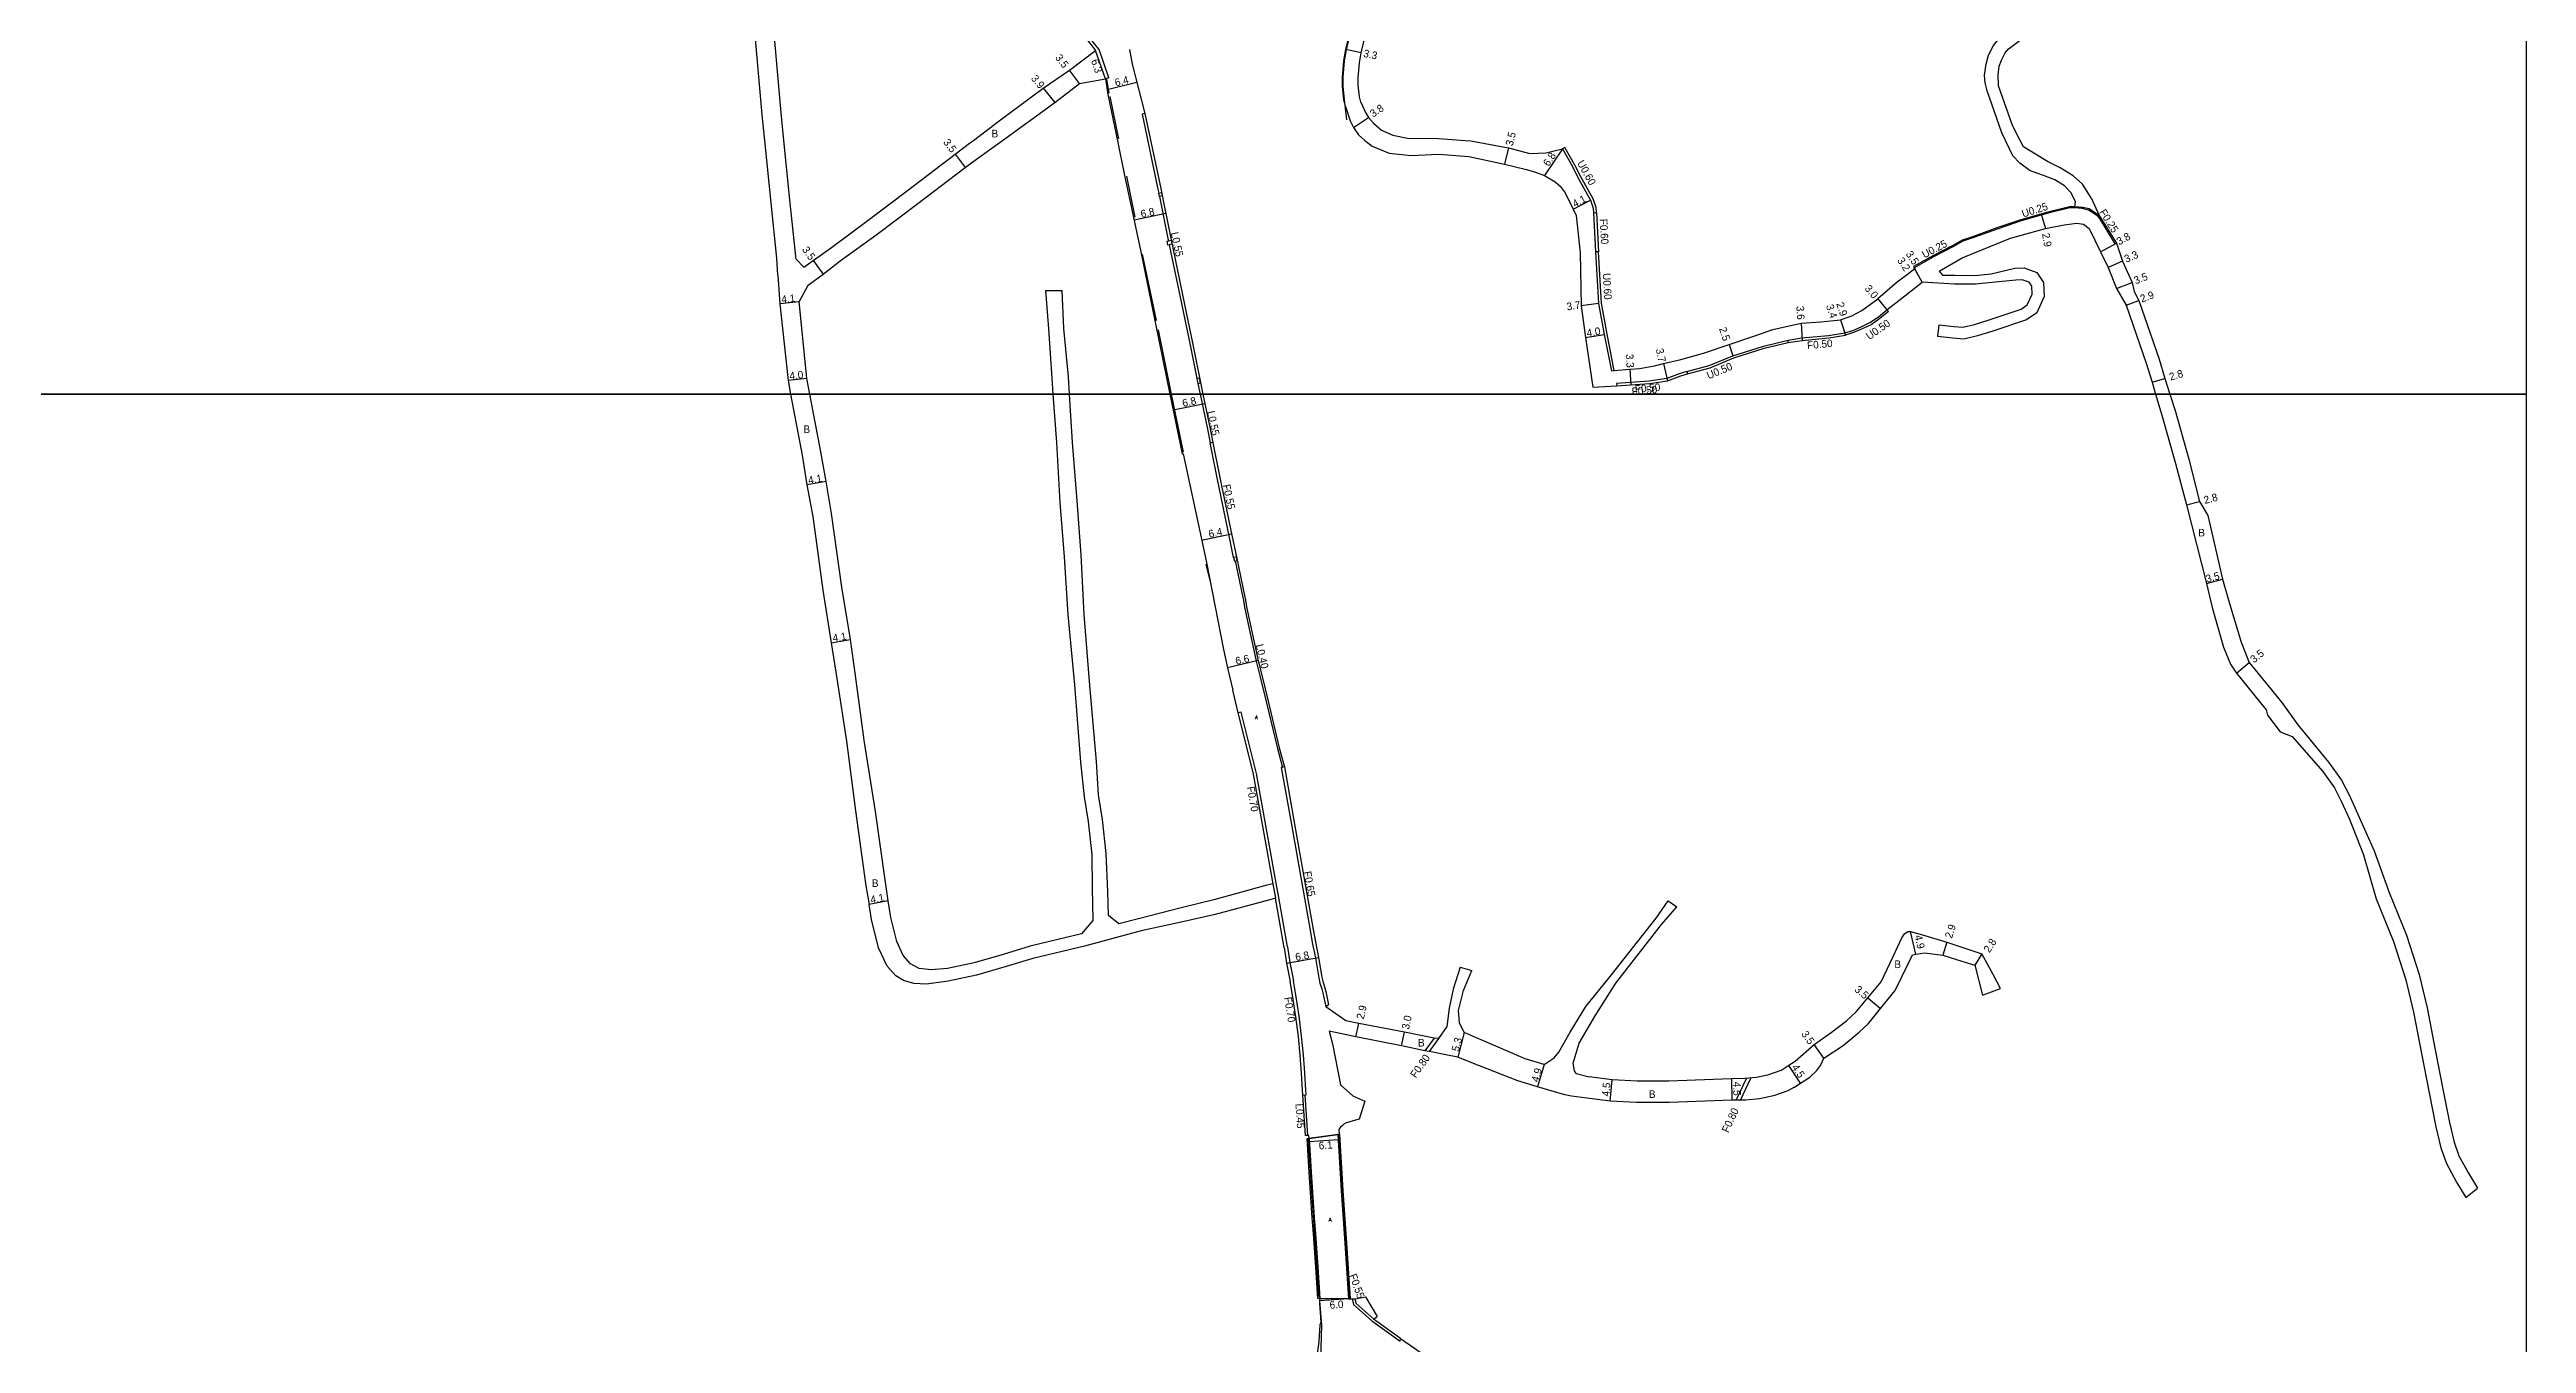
# Model space of a CAD drawing. Header units: metres. Extents: x -16001 to -12000, y -96000 to -93000.
# Drawn here: x -12520 to -12000, y -95000 to -94728 of the extents above; entities that cross this region are included whole.
import ezdxf

# ---------------------------------------------------------------- set-up
doc = ezdxf.new("R2010")
doc.units = ezdxf.units.M
doc.header["$LTSCALE"] = 2.5
for name, color, linetype in [('側溝・桝', 7, 'Continuous'), ('図郭', 7, 'Continuous'), ('幅員', 7, 'Continuous'), ('歩道・分離帯・安全施設', 7, 'Continuous'), ('舗装', 7, 'Continuous'), ('道路', 7, 'Continuous')]:
    doc.layers.add(name, color=color, linetype=linetype)
doc.styles.get("Standard").update_dxf_attribs({"font": ''})
doc.styles.add('YOKO_DECO', font='txt.shx', dxfattribs={"bigfont": 'extfont.shx'})
doc.styles.get('Standard').set_extended_font_data('@MS PGothic')

msp = doc.modelspace()

# ---------------------------------------------------------------- linework, layer by layer
at = {"layer": '側溝・桝'}
for points in [[(-12297.74, -94733.52), (-12299.79, -94727.57), (-12301.59, -94725.33), (-12303.74, -94720.46)], [(-12297.74, -94733.52), (-12298.45, -94733.77), (-12300.5, -94727.81)], [(-12290.2, -94741.05), (-12290.76, -94741.17), (-12287.41, -94756.93), (-12287.24, -94757.77)], [(-12195.34, -94761.85), (-12195.4, -94760.83), (-12196.04, -94759), (-12198.62, -94754.35), (-12199.83, -94751.9), (-12201.93, -94748.16), (-12202.45, -94748.46)], [(-12287.09, -94758.49), (-12285.31, -94767.34), (-12285.21, -94767.81)], [(-12195.94, -94761.89), (-12195.49, -94770.14)], [(-12095.96, -94760.66), (-12100.51, -94761.77), (-12106.18, -94763.38), (-12111.21, -94765.1), (-12116.34, -94766.95), (-12118.48, -94767.67), (-12120.47, -94768.78), (-12124.5, -94770.91), (-12128.73, -94773.23), (-12128.61, -94773.45)], [(-12094.88, -94760.63), (-12094.89, -94760.63), (-12095.45, -94760.61), (-12095.96, -94760.66)], [(-12089.85, -94762.76), (-12090.94, -94761.96), (-12091.95, -94761.33), (-12093.23, -94761.04), (-12094.91, -94760.88)], [(-12089.65, -94762.59), (-12090.8, -94761.75), (-12091.86, -94761.1), (-12093.19, -94760.79), (-12094.88, -94760.63)], [(-12086.13, -94768.32), (-12086.35, -94768.44), (-12089.62, -94763.14), (-12089.85, -94762.76)], [(-12285.04, -94768.62), (-12282.46, -94780.94), (-12280.68, -94789.73), (-12279.24, -94796.74)], [(-12191.57, -94795.06), (-12193.09, -94787.39), (-12194.29, -94780.87), (-12194.89, -94770.1)], [(-12134.32, -94782.27), (-12134.02, -94782.67), (-12135.78, -94784.14), (-12137.63, -94785.43), (-12139.52, -94786.32), (-12141.31, -94787.09), (-12142.99, -94787.6)], [(-12176.17, -94795.74), (-12171.44, -94794.47), (-12166.49, -94792.42), (-12160.1, -94790.39), (-12155.05, -94789.16)], [(-12155.09, -94788.66), (-12152.18, -94788.22), (-12146.62, -94787.7), (-12143.15, -94787.13)], [(-12176.34, -94795.27), (-12177.74, -94795.67), (-12180.54, -94796.74), (-12184.22, -94797.27), (-12188.14, -94797.59), (-12191.09, -94797.77), (-12191.06, -94798.27)], [(-12279.03, -94797.76), (-12278.57, -94800)], [(-12278.57, -94800), (-12277.11, -94807.05), (-12276.47, -94810.22)], [(-12271.52, -94834.32), (-12272.38, -94830.11), (-12274.97, -94817.61), (-12276.47, -94810.22), (-12275.9, -94810.11)], [(-12271.2, -94835.07), (-12269.57, -94842.78), (-12269.54, -94842.92), (-12269.23, -94844.78), (-12268.49, -94848.34), (-12267.71, -94851.95), (-12267.5, -94852.86)], [(-12267.5, -94852.86), (-12266.76, -94856.13), (-12265.94, -94859.47)], [(-12265.94, -94859.47), (-12264.71, -94864.63), (-12262.34, -94874.46), (-12261.29, -94878.44)], [(-12260.22, -94916.15), (-12262.02, -94905.82), (-12262.57, -94902.8), (-12266.73, -94879.74), (-12269.94, -94866.81), (-12270.62, -94866.99)], [(-12260.87, -94878.36), (-12261.54, -94878.48), (-12259.4, -94890.46), (-12257.42, -94901.57), (-12255.46, -94912.64), (-12255, -94915.23)], [(-12263.26, -94902.92), (-12262.71, -94905.95)], [(-12260.22, -94916.15), (-12259.7, -94919.46), (-12258.96, -94923.33)], [(-12255, -94915.23), (-12254.35, -94918.5), (-12253.7, -94922.28)], [(-12256.56, -94942.66), (-12256.84, -94938.83), (-12257.24, -94934.9), (-12257.76, -94930.74), (-12258.46, -94926.22), (-12258.96, -94923.33)], [(-12253.7, -94922.28), (-12253.63, -94922.64), (-12253.39, -94923.81), (-12253.02, -94924.99), (-12252.77, -94925.82), (-12252.17, -94928.73)], [(-12229.42, -94935.33), (-12231.33, -94938.01)], [(-12228.52, -94935.44), (-12230.46, -94938.17)], [(-12256.96, -94947.31), (-12256.26, -94947.27), (-12256.33, -94946.24), (-12256.56, -94942.66)], [(-12255.95, -94955.78), (-12256.5, -94947.28)], [(-12165.95, -94948.37), (-12163.84, -94943.82)], [(-12165.06, -94948.36), (-12162.92, -94943.74)], [(-12246.64, -94990.11), (-12246.38, -94991.3), (-12242.47, -94994.77), (-12236.56, -94999.01)], [(-12246.08, -94990.12), (-12245.89, -94991.01), (-12242.09, -94994.37)], [(-12236.56, -94999.01), (-12236.48, -94998.47)]]:
    msp.add_lwpolyline(points, dxfattribs=at)
for points in [[(-12286.53, -94758.38), (-12287.09, -94758.49), (-12287.24, -94757.77), (-12286.67, -94757.65)], [(-12284.47, -94768.51), (-12285.34, -94768.69), (-12285.51, -94767.87), (-12284.64, -94767.69)], [(-12278.67, -94796.63), (-12279.24, -94796.74), (-12279.03, -94797.76), (-12278.46, -94797.65)], [(-12270.95, -94834.2), (-12271.52, -94834.32), (-12271.35, -94835.11), (-12270.78, -94834.99)]]:
    msp.add_lwpolyline(points, close=True, dxfattribs=at)
at = {"layer": '図郭'}
for points in [[(-12800, -94800), (-12000, -94800), (-12000, -94200), (-12800, -94200)], [(-12800, -95400), (-12000, -95400), (-12000, -94800), (-12800, -94800)]]:
    msp.add_lwpolyline(points, close=True, dxfattribs=at)
at = {"layer": '幅員'}
for points in [[(-12298.45, -94733.77), (-12300.5, -94727.81)], [(-12244.71, -94728.29), (-12247.95, -94727.63)], [(-12303.88, -94734.71), (-12305.98, -94731.91)], [(-12298.09, -94736.01), (-12291.87, -94734.43)], [(-12311.55, -94735.69), (-12309.1, -94738.72)], [(-12246.38, -94743.98), (-12243.22, -94741.87)], [(-12329.99, -94749.59), (-12327.88, -94752.38)], [(-12213.8, -94748.26), (-12214.65, -94751.66)], [(-12202.45, -94748.46), (-12206.25, -94754.09)], [(-12200.22, -94761.16), (-12196.59, -94759.25)], [(-12285.78, -94762.06), (-12292.43, -94763.46)], [(-12101.83, -94762.41), (-12101, -94765.18)], [(-12089.46, -94770.14), (-12086.13, -94768.32)], [(-12359.81, -94771.95), (-12357.76, -94774.79)], [(-12126.93, -94776.52), (-12128.61, -94773.45)], [(-12126.93, -94776.52), (-12128.46, -94773.71)], [(-12084.86, -94772.09), (-12087.88, -94773.42)], [(-12362.78, -94780.63), (-12366.86, -94781.05)], [(-12194.89, -94780.94), (-12198.55, -94781.49)], [(-12136.26, -94779.98), (-12134.32, -94782.27)], [(-12086.08, -94777.79), (-12082.81, -94776.54)], [(-12084.1, -94781.33), (-12081.38, -94780.32)], [(-12152.34, -94785.12), (-12152.13, -94788.72)], [(-12144.08, -94784.38), (-12142.99, -94787.6)], [(-12144.08, -94784.38), (-12143.15, -94787.13)], [(-12197.63, -94788.14), (-12193.68, -94787.5)], [(-12167.45, -94789.58), (-12166.66, -94791.95)], [(-12361.13, -94796.71), (-12365.11, -94797.14)], [(-12188.32, -94794.79), (-12188.11, -94798.09)], [(-12181.21, -94793.61), (-12180.41, -94797.22)], [(-12078.61, -94797.52), (-12075.93, -94796.72)], [(-12284.21, -94803.33), (-12277.57, -94801.97)], [(-12357.13, -94818.39), (-12361.17, -94819.09)], [(-12071.41, -94823.28), (-12068.7, -94822.57)], [(-12278.25, -94830.7), (-12271.94, -94829.4)], [(-12067.22, -94839.79), (-12063.84, -94838.87)], [(-12356.04, -94852.25), (-12351.99, -94851.61)], [(-12272.78, -94857.47), (-12266.36, -94855.95)], [(-12060.92, -94858.62), (-12058.21, -94856.4)], [(-12344.06, -94906.51), (-12348.09, -94907.25)], [(-12128.24, -94917.69), (-12129.34, -94912.92)], [(-12121.72, -94915.18), (-12122.6, -94917.94)], [(-12260.39, -94919.58), (-12253.7, -94918.38)], [(-12114.35, -94917.63), (-12115.87, -94919.98)], [(-12138.3, -94926.85), (-12135.64, -94929.13)], [(-12245.87, -94935.05), (-12245.21, -94932.23)], [(-12236.24, -94936.99), (-12235.61, -94934.06)], [(-12223.07, -94934.19), (-12224.41, -94939.32)], [(-12147.55, -94939.55), (-12149.59, -94936.7)], [(-12206.29, -94940.86), (-12207.68, -94945.56)], [(-12192.45, -94948.61), (-12192.05, -94944.13)], [(-12255.63, -94957.04), (-12249.6, -94956.63)], [(-12247.37, -94990.11), (-12253.4, -94990.56)]]:
    msp.add_lwpolyline(points, dxfattribs=at)
at = {"layer": '幅員', "flags": 128}
for points in [[(-12152.5, -94944.83), (-12154.95, -94941.06)], [(-12166.82, -94948.38), (-12166.88, -94943.89)]]:
    msp.add_lwpolyline(points, dxfattribs=at)
at = {"layer": '歩道・分離帯・安全施設'}
for points in [[(-12247.75, -94742.38), (-12248.24, -94738.14), (-12248.49, -94735.27), (-12248.53, -94733.44), (-12248.4, -94731.72), (-12248.23, -94729.99), (-12247.8, -94727.66), (-12247.35, -94725.58), (-12246.76, -94722.98), (-12246.04, -94720.75), (-12244.97, -94717.82), (-12243.44, -94713.99)], [(-12298.22, -94733.86), (-12297.74, -94736.76)], [(-12297.53, -94737.51), (-12295.7, -94746.38)], [(-12294.03, -94754.21), (-12292.25, -94762.82)], [(-12290.71, -94770.63), (-12287.8, -94784.56)], [(-12287.4, -94786.54), (-12284.62, -94800)], [(-12284.62, -94800), (-12282.1, -94812.2)], [(-12277.36, -94835.73), (-12276.55, -94839.18)], [(-12255.86, -94956.64), (-12255.14, -94967.62), (-12254.41, -94978.53), (-12254, -94984.45), (-12253.67, -94989.6)], [(-12247.04, -94990.09), (-12247.6, -94982.08), (-12248.36, -94970.94), (-12248.99, -94961.58), (-12249.36, -94955.68)], [(-12253.49, -94991.06), (-12253.2, -94995.02), (-12253.43, -94995.57), (-12253.65, -94999.07), (-12254.21, -95003.27), (-12254.37, -95012.58), (-12253.77, -95026.98)]]:
    msp.add_lwpolyline(points, dxfattribs=at)
at = {"layer": '舗装'}
for points in [[(-12089.65, -94762.59), (-12090.8, -94761.75), (-12091.86, -94761.1), (-12093.19, -94760.79), (-12094.88, -94760.63)], [(-12060.92, -94858.62), (-12058.21, -94856.4)], [(-12249.67, -94955.57), (-12255.67, -94956.43)], [(-12247.37, -94990.11), (-12253.43, -94990.05)]]:
    msp.add_lwpolyline(points, dxfattribs=at)
at = {"layer": '道路'}
for points in [[(-12369.99, -94746.7), (-12370.54, -94741.3), (-12372.14, -94722.97), (-12373.78, -94703.91), (-12376.01, -94680.82), (-12377.66, -94662.98), (-12379.19, -94648.06), (-12380.86, -94633.33), (-12382.87, -94620.56), (-12384.89, -94608.4), (-12379.74, -94605.84)], [(-12365.97, -94746.7), (-12366.55, -94740.93), (-12368.15, -94722.62), (-12369.8, -94703.56), (-12372.03, -94680.45), (-12373.68, -94662.6), (-12375.21, -94647.61), (-12376.55, -94632.58), (-12378.16, -94619.77), (-12378.87, -94612.16), (-12376.68, -94611.55)], [(-12109.41, -94746.7), (-12110.18, -94745.1), (-12113.26, -94736.29), (-12113.68, -94734.61), (-12113.8, -94733), (-12113.49, -94730.66), (-12113.01, -94728.82), (-12111.92, -94726.74), (-12110.76, -94725.26), (-12107.91, -94723.18), (-12103.03, -94720.11), (-12099.78, -94718.51), (-12096.12, -94717.04), (-12090.91, -94715.32), (-12085.97, -94714), (-12082.79, -94713.41), (-12079.41, -94712.96), (-12075.7, -94712.78), (-12072, -94712.8), (-12071.37, -94712.06), (-12071.48, -94708.49)], [(-12248, -94739.56), (-12248.39, -94738.15), (-12248.64, -94735.28), (-12248.68, -94733.43), (-12248.55, -94731.71), (-12248.38, -94729.97), (-12247.95, -94727.63), (-12247.49, -94725.55), (-12246.9, -94722.94), (-12246.19, -94720.7), (-12245.11, -94717.77), (-12243.58, -94713.94)], [(-12244.82, -94738.7), (-12245.12, -94737.57), (-12245.34, -94735.1), (-12245.38, -94733.52), (-12245.26, -94731.99), (-12245.11, -94730.43), (-12244.71, -94728.29), (-12244.27, -94726.26), (-12243.71, -94723.81), (-12243.06, -94721.77), (-12242.03, -94718.95), (-12240.51, -94715.16)], [(-12106.34, -94746.7), (-12107.93, -94743.6), (-12110.86, -94735.22), (-12110.97, -94732.91), (-12110.74, -94731.07), (-12110.27, -94729.82), (-12109.46, -94728.28), (-12108.87, -94727.53), (-12106.58, -94725.86), (-12101.26, -94723.48), (-12098.15, -94722.16), (-12094.75, -94720.8), (-12089.77, -94719.15), (-12085.09, -94717.9), (-12082.17, -94717.36), (-12079.05, -94716.95), (-12075.61, -94716.78), (-12067.03, -94716.83), (-12057.56, -94717.02), (-12044.06, -94717.44), (-12033.02, -94718.43), (-12027.64, -94719.24), (-12019.8, -94721.11), (-12012.99, -94723.03)], [(-12303.87, -94721.97), (-12302.28, -94725.6), (-12300.5, -94727.81)], [(-12311.55, -94735.69), (-12305.98, -94731.91), (-12300.5, -94727.81)], [(-12293.36, -94727.58), (-12292.83, -94730.68), (-12290.2, -94741.05), (-12286.84, -94756.81), (-12286.06, -94760.71), (-12284.74, -94767.22), (-12281.89, -94780.83), (-12280.12, -94789.61), (-12277.98, -94800)], [(-12320.07, -94746.7), (-12309.1, -94738.72), (-12303.88, -94734.71), (-12298.45, -94733.77)], [(-12298.45, -94733.77), (-12297.92, -94737.07), (-12295.84, -94747.13), (-12294.49, -94753.7), (-12291.04, -94770.09), (-12284.89, -94800)], [(-12326.18, -94746.7), (-12320.75, -94742.62), (-12311.55, -94735.69)], [(-12248, -94739.56), (-12247.05, -94742.59), (-12246.38, -94743.98), (-12245.33, -94745.54), (-12243.94, -94746.7)], [(-12244.82, -94738.7), (-12243.82, -94740.84), (-12243.22, -94741.87), (-12242.15, -94743.05), (-12240.47, -94744.53), (-12238.06, -94745.61), (-12234.98, -94746.22), (-12228.41, -94746.31), (-12222.9, -94746.7)], [(-12367.22, -94775.01), (-12367.46, -94771.42), (-12368.66, -94759.79), (-12369.99, -94746.7)], [(-12361.82, -94773.37), (-12363.43, -94771.66), (-12363.47, -94771.07), (-12364.7, -94759.22), (-12365.97, -94746.7)], [(-12360.51, -94800), (-12361.13, -94796.71), (-12361.96, -94788.93), (-12362.78, -94780.63), (-12360.86, -94777.13), (-12357.76, -94774.79), (-12354.16, -94772.04), (-12346.42, -94766.43), (-12338.15, -94760.17), (-12327.88, -94752.38), (-12325.51, -94750.65), (-12320.07, -94746.7)], [(-12361.82, -94773.37), (-12359.81, -94771.95), (-12355.95, -94769.23), (-12348.31, -94763.46), (-12340.03, -94757.2), (-12329.99, -94749.59), (-12326.99, -94747.31), (-12326.18, -94746.7)], [(-12243.94, -94746.7), (-12242.46, -94747.94), (-12238.84, -94749.38), (-12234.26, -94749.9), (-12228.44, -94749.62), (-12222.13, -94750.07), (-12214.65, -94751.66), (-12210.04, -94752.82), (-12208.15, -94753.37), (-12206.25, -94754.09), (-12203.97, -94755.43), (-12202.93, -94756.31), (-12201.91, -94757.74), (-12200.22, -94761.16), (-12199.61, -94762.51), (-12198.75, -94770.3), (-12198.55, -94781.49), (-12197.63, -94788.14), (-12196.08, -94798.58), (-12191.06, -94798.27), (-12188.11, -94798.09), (-12184.16, -94797.76), (-12180.41, -94797.22), (-12177.57, -94796.14), (-12176.17, -94795.74)], [(-12222.9, -94746.7), (-12221.71, -94746.79), (-12213.8, -94748.26), (-12209.31, -94749.47), (-12205.92, -94749.28), (-12202.45, -94748.46), (-12200.36, -94752.18), (-12199.15, -94754.63), (-12196.59, -94759.25), (-12196, -94760.95), (-12195.94, -94761.89), (-12195.34, -94761.85), (-12194.89, -94770.1), (-12195.49, -94770.14), (-12194.89, -94780.94), (-12193.68, -94787.5), (-12192.17, -94795.11), (-12191.57, -94795.06), (-12188.32, -94794.79), (-12186.3, -94794.63), (-12183.14, -94794.08), (-12181.21, -94793.61), (-12177.61, -94792.77), (-12172.87, -94791.39), (-12167.45, -94789.58), (-12162.08, -94787.79), (-12158.27, -94786.47), (-12152.34, -94785.12), (-12148.19, -94784.85), (-12144.08, -94784.38), (-12141.69, -94783.57), (-12139.57, -94782.45), (-12136.26, -94779.98)], [(-12094.91, -94760.88), (-12094.88, -94760.63), (-12094.72, -94759.61), (-12095.64, -94757.7), (-12097.02, -94756.27), (-12099.04, -94755), (-12101.44, -94754.08), (-12104.24, -94753.11), (-12106.37, -94751.49), (-12107.88, -94749.91), (-12109.41, -94746.7)], [(-12091.39, -94758.76), (-12093.21, -94755.87), (-12095.17, -94754.18), (-12097.92, -94752.45), (-12100.62, -94751.15), (-12105.63, -94748.08), (-12106.34, -94746.7)], [(-12091.39, -94758.76), (-12089.73, -94762.46), (-12089.65, -94762.59)], [(-12095.92, -94760.9), (-12100.44, -94762.01), (-12106.11, -94763.62), (-12111.13, -94765.33), (-12116.25, -94767.18), (-12118.37, -94767.9), (-12120.35, -94769), (-12124.38, -94771.13), (-12128.61, -94773.45)], [(-12123.37, -94774.19), (-12118.52, -94771.35), (-12108.33, -94767.25), (-12101, -94765.18), (-12097.12, -94764.44), (-12094.43, -94764.12), (-12093.03, -94764.31), (-12091.84, -94765.22), (-12089.46, -94770.14), (-12087.88, -94773.42), (-12086.08, -94777.79), (-12084.1, -94781.33), (-12079.87, -94793.51), (-12078.61, -94797.52), (-12077.89, -94800)], [(-12094.91, -94760.88), (-12095.44, -94760.86), (-12095.92, -94760.9)], [(-12089.65, -94762.59), (-12089.4, -94763.02), (-12086.13, -94768.32), (-12084.86, -94772.09), (-12082.81, -94776.54), (-12082.42, -94778.46), (-12081.38, -94780.32), (-12077.17, -94792.69), (-12075.93, -94796.72), (-12074.89, -94800)], [(-12367.22, -94775.01), (-12366.86, -94781.05), (-12365.92, -94789.45), (-12365.11, -94797.14), (-12364.57, -94800)], [(-12128.61, -94773.45), (-12128.46, -94773.71), (-12129.7, -94774.67), (-12132.18, -94776.51), (-12136.26, -94779.98)], [(-12123.39, -94785.45), (-12120.24, -94785.79), (-12118.34, -94785.92), (-12115.94, -94785.37), (-12112.83, -94784.41), (-12106.11, -94782.14), (-12104.83, -94781.24), (-12103.81, -94778.98), (-12103.87, -94777.35), (-12104.42, -94776.52), (-12105.88, -94775.98), (-12107.25, -94776.04), (-12112.21, -94776.54), (-12115.73, -94776.94), (-12120.11, -94776.9), (-12126.93, -94776.52)], [(-12123.37, -94774.19), (-12122.66, -94775.01), (-12120.08, -94775.05), (-12115.83, -94775.09), (-12112.45, -94774.71), (-12107.42, -94773.54), (-12105.48, -94773.47), (-12102.8, -94774.45), (-12101.4, -94776.55), (-12101.29, -94779.48), (-12102.84, -94782.9), (-12104.97, -94784.39), (-12112.06, -94786.79), (-12115.28, -94787.79), (-12118.14, -94788.44), (-12120.45, -94788.29), (-12123.66, -94787.94)], [(-12311.03, -94778.21), (-12307.54, -94778.23)], [(-12311.03, -94778.21), (-12310.41, -94786.29), (-12309.7, -94796.65), (-12309.46, -94800)], [(-12305.99, -94800), (-12306.21, -94796.36), (-12307.19, -94786.21), (-12307.54, -94778.23)], [(-12155.05, -94789.16), (-12152.13, -94788.72), (-12146.55, -94788.2), (-12142.99, -94787.6), (-12143.15, -94787.13), (-12141.48, -94786.62), (-12139.73, -94785.87), (-12137.88, -94784.99), (-12136.08, -94783.74), (-12134.32, -94782.27), (-12130.58, -94779.38), (-12126.93, -94776.52)], [(-12123.39, -94785.45), (-12123.66, -94787.94)], [(-12176.34, -94795.27), (-12171.62, -94794), (-12166.66, -94791.95), (-12160.24, -94789.91), (-12155.09, -94788.66)], [(-12155.05, -94789.16), (-12155.09, -94788.66)], [(-12176.34, -94795.27), (-12176.17, -94795.74)], [(-12364.57, -94800), (-12362.15, -94812.83), (-12361.17, -94819.09), (-12359.92, -94825.73), (-12357.78, -94841.18), (-12356.04, -94852.25), (-12354.86, -94859.74), (-12352.82, -94872.91), (-12350.92, -94887.61), (-12348.77, -94903.35), (-12348.09, -94907.25)], [(-12344.06, -94906.51), (-12344.73, -94902.07), (-12346.71, -94887.7), (-12349.09, -94872.76), (-12350.91, -94859.17), (-12351.99, -94851.61), (-12353.82, -94840.58), (-12355.97, -94825.11), (-12357.13, -94818.39), (-12358.22, -94812.12), (-12360.51, -94800)], [(-12309.46, -94800), (-12308.73, -94810.21), (-12308, -94822.8), (-12307.12, -94834.2), (-12306.34, -94846.4), (-12304.95, -94861.11), (-12303.69, -94877.34), (-12302.9, -94884.63), (-12302.05, -94889.83), (-12301.27, -94896.73), (-12301.2, -94903.85), (-12301.08, -94910.64), (-12303.47, -94913.45), (-12314.24, -94916.05), (-12319.94, -94917.76), (-12326.02, -94919.49), (-12331.61, -94920.68), (-12335.06, -94921), (-12337.56, -94920.7), (-12339.36, -94919.72), (-12340.93, -94918.01), (-12342.29, -94915.06), (-12343.52, -94910), (-12344.06, -94906.51)], [(-12264.56, -94903.22), (-12275.67, -94906.26), (-12282.53, -94907.99), (-12291.49, -94910.24), (-12295.63, -94911.35), (-12297.79, -94909.56), (-12297.93, -94904.52), (-12298.27, -94896.55), (-12299.08, -94889.42), (-12299.92, -94884.23), (-12300.35, -94877.21), (-12301.69, -94861.23), (-12302.9, -94846.31), (-12303.51, -94833.8), (-12304.35, -94822.43), (-12305.37, -94810.17), (-12305.99, -94800)], [(-12284.89, -94800), (-12282.31, -94812.59), (-12282.1, -94812.55), (-12278.15, -94831.13), (-12277.25, -94835.41), (-12273.63, -94853.65)], [(-12277.98, -94800), (-12276.55, -94806.93), (-12275.88, -94810.22), (-12274.4, -94817.5), (-12271.81, -94829.99), (-12270.95, -94834.21), (-12269.15, -94842.7), (-12269.12, -94842.85), (-12268.81, -94844.7), (-12268.07, -94848.25), (-12267.3, -94851.85), (-12267.08, -94852.77)], [(-12077.89, -94800), (-12076.58, -94804.44), (-12073.72, -94814.59), (-12071.41, -94823.28), (-12067.22, -94839.79), (-12065.99, -94844.83), (-12063.65, -94853.18), (-12062.17, -94856.77), (-12060.92, -94858.62)], [(-12074.89, -94800), (-12073.78, -94803.49), (-12070.9, -94813.7), (-12068.7, -94822.57), (-12066.91, -94825.55), (-12063.84, -94838.87), (-12062.38, -94843.99), (-12059.93, -94852.17), (-12058.21, -94856.4)], [(-12273.63, -94853.65), (-12272.78, -94857.5), (-12271.72, -94862.22)], [(-12267.08, -94852.77), (-12266.34, -94856.03), (-12265.52, -94859.37)], [(-12265.52, -94859.37), (-12264.3, -94864.53), (-12261.93, -94874.36), (-12260.87, -94878.36), (-12258.75, -94890.35), (-12256.77, -94901.45), (-12254.81, -94912.53), (-12254.35, -94915.12)], [(-12060.92, -94858.62), (-12054.65, -94866.37), (-12054.41, -94867.48), (-12051.73, -94870.97), (-12049.21, -94871.99), (-12042.78, -94879.33), (-12040.3, -94882.77), (-12038.89, -94885.53), (-12037.18, -94889.32), (-12034.22, -94896.79), (-12031.58, -94906.04), (-12027.91, -94915.06), (-12025.32, -94923.07), (-12023.72, -94929.87), (-12022.06, -94938.59), (-12020.46, -94946.85), (-12019.03, -94953.96), (-12017.99, -94958.36), (-12016.81, -94961.65), (-12014.67, -94965.59), (-12012.75, -94968.84)], [(-12058.21, -94856.4), (-12051.4, -94864.82), (-12048.05, -94869.5), (-12041.58, -94877.35), (-12038.84, -94881.13), (-12037.27, -94884.21), (-12035.49, -94888.15), (-12031.99, -94895.97), (-12028.83, -94904.74), (-12025.19, -94913.69), (-12022.51, -94921.96), (-12020.87, -94928.98), (-12019.19, -94937.79), (-12017.59, -94946.03), (-12016.18, -94953.05), (-12015.2, -94957.2), (-12014.17, -94960.04), (-12012.2, -94963.69), (-12010.3, -94966.9)], [(-12271.73, -94862.2), (-12270.78, -94866.36), (-12267.41, -94879.88), (-12263.26, -94902.92), (-12264.56, -94903.22)], [(-12260.91, -94916.27), (-12262.71, -94905.95), (-12263.91, -94906.26)], [(-12263.91, -94906.26), (-12275.38, -94909.34), (-12282.53, -94910.94), (-12290.95, -94912.82), (-12302.83, -94916.01), (-12313.66, -94918.62), (-12319.27, -94920.3), (-12325.53, -94922.08), (-12331.47, -94923.34), (-12336.01, -94924.01), (-12338.69, -94923.88), (-12340.89, -94923.21), (-12342.49, -94922.24), (-12344.31, -94920.25), (-12346.08, -94916.38), (-12347.57, -94910.41), (-12348.09, -94907.25)], [(-12206.29, -94940.86), (-12204.23, -94939.51), (-12203.23, -94938.3), (-12200.83, -94934.09), (-12197.56, -94928.68), (-12192.43, -94922.41), (-12182.81, -94910.1), (-12180.26, -94906.47)], [(-12199.6, -94942.79), (-12199.92, -94942.18), (-12200.21, -94940.6), (-12198.92, -94936.4), (-12195.57, -94930.66), (-12191.25, -94923.77), (-12181.63, -94911.46), (-12178.45, -94907.73)], [(-12180.26, -94906.47), (-12178.45, -94907.73)], [(-12260.91, -94916.27), (-12260.39, -94919.58), (-12259.65, -94923.45)], [(-12254.35, -94915.12), (-12253.7, -94918.38), (-12253.06, -94922.14)], [(-12156.63, -94942.15), (-12155.12, -94941.17), (-12153.56, -94940.18), (-12149.59, -94936.7), (-12146.05, -94934.17), (-12142.78, -94931.71), (-12140.75, -94929.81), (-12138.3, -94926.85), (-12135.56, -94923.48), (-12133, -94918.22), (-12131.19, -94914.29), (-12130.6, -94913.43), (-12129.93, -94912.96), (-12129.34, -94912.92), (-12126.83, -94913.61), (-12121.72, -94915.18), (-12114.35, -94917.63)], [(-12223.91, -94920.44), (-12225.44, -94925.07), (-12226.27, -94929.02), (-12226.72, -94932.9), (-12228.52, -94935.44)], [(-12223.07, -94934.19), (-12224.05, -94932.13), (-12224.29, -94929.54), (-12223.27, -94925.32), (-12221.46, -94921.13)], [(-12223.91, -94920.44), (-12221.46, -94921.13)], [(-12153.84, -94945.68), (-12150.49, -94943.57), (-12149.09, -94942.23), (-12148.28, -94941.07), (-12147.55, -94939.55), (-12143.54, -94936.88), (-12140.13, -94934.09), (-12138.22, -94932.23), (-12135.64, -94929.13), (-12132.57, -94925.33), (-12129.84, -94919.71), (-12128.96, -94917.81), (-12128.24, -94917.69), (-12126.43, -94917.39), (-12122.6, -94917.94), (-12118.34, -94919.23), (-12115.87, -94919.98)], [(-12115.87, -94919.98), (-12114.22, -94926.33)], [(-12110.48, -94924.89), (-12111.99, -94922), (-12114.35, -94917.63)], [(-12257.25, -94942.73), (-12257.53, -94938.89), (-12257.93, -94934.98), (-12258.46, -94930.84), (-12259.15, -94926.33), (-12259.65, -94923.45)], [(-12253.06, -94922.14), (-12252.98, -94922.5), (-12252.75, -94923.64), (-12252.4, -94924.77), (-12252.16, -94925.56), (-12251.6, -94928.37), (-12252.17, -94928.73)], [(-12114.22, -94926.33), (-12110.48, -94924.89)], [(-12228.52, -94935.44), (-12229.42, -94935.33), (-12232.23, -94934.76), (-12235.61, -94934.06), (-12245.21, -94932.23), (-12247.93, -94931.69), (-12252.17, -94928.73)], [(-12200.57, -94947.54), (-12201.94, -94947.25), (-12207.68, -94945.56), (-12211.85, -94944.33), (-12221.51, -94940.51), (-12224.41, -94939.32), (-12226.98, -94938.82), (-12229.67, -94938.32), (-12230.46, -94938.17), (-12231.36, -94938.01), (-12233.3, -94937.6), (-12236.24, -94936.99), (-12245.87, -94935.05), (-12251.44, -94933.9)], [(-12251.44, -94933.9), (-12250.79, -94936.53), (-12249.11, -94945.18), (-12246.46, -94947.49), (-12243.95, -94948.56)], [(-12206.29, -94940.86), (-12210.3, -94939.68), (-12223.07, -94934.19)], [(-12156.63, -94942.15), (-12159.39, -94943.15), (-12161.7, -94943.63), (-12164.18, -94943.85), (-12166.93, -94943.89), (-12170.74, -94944.02), (-12180.09, -94944.4), (-12186.78, -94944.37), (-12192.05, -94944.13), (-12196.84, -94943.49)], [(-12253.41, -94990.47), (-12253.43, -94990.05), (-12253.86, -94983.44), (-12254.34, -94976.41), (-12254.59, -94973.05), (-12255.21, -94963.52), (-12255.67, -94956.43), (-12255.72, -94955.77), (-12256.41, -94955.81), (-12257.03, -94946.29), (-12257.25, -94942.73)], [(-12153.84, -94945.68), (-12155.1, -94946.39), (-12158.16, -94947.49), (-12161.05, -94948.09), (-12163.95, -94948.35), (-12166.82, -94948.38), (-12170.57, -94948.51), (-12180.01, -94948.9), (-12186.89, -94948.87), (-12192.45, -94948.61), (-12200.57, -94947.54)], [(-12199.6, -94942.79), (-12196.84, -94943.49)], [(-12245.18, -94952.4), (-12247.92, -94953.16), (-12248.37, -94953.43), (-12248.75, -94953.76), (-12249.12, -94954.13), (-12249.46, -94954.55), (-12249.39, -94955.55), (-12249.67, -94955.57)], [(-12243.95, -94948.56), (-12245.18, -94952.4)], [(-12249.67, -94955.57), (-12248.91, -94967.36), (-12248.14, -94978.44), (-12247.37, -94990.11)], [(-12012.75, -94968.84), (-12010.3, -94966.9)], [(-12252.49, -95026.6), (-12253, -95017.54), (-12253.18, -95009.81), (-12253.15, -95000.46), (-12253.03, -94995.56), (-12253.4, -94990.56), (-12253.41, -94990.47)], [(-12247.37, -94990.11), (-12246.01, -94990.12), (-12243.8, -94989.68)], [(-12243.8, -94989.68), (-12241.38, -94993.8)], [(-12236.48, -94998.47), (-12242.14, -94994.41), (-12241.38, -94993.8)], [(-12236.48, -94998.47), (-12233.56, -95000.51), (-12227.51, -95004.78), (-12223.16, -95007.84), (-12219.79, -95009.32), (-12216.38, -95010.72), (-12203.04, -95014.48), (-12191.56, -95016.69), (-12179.59, -95019.46), (-12170.42, -95021.69), (-12164.59, -95023.63), (-12153.83, -95028.47), (-12147.87, -95032.74), (-12143.06, -95037.75), (-12139.06, -95042.54), (-12136.52, -95046.7)]]:
    msp.add_lwpolyline(points, dxfattribs=at)
for points in [[(-12253.85, -94990.08), (-12254.28, -94983.46), (-12254.76, -94976.44), (-12255.01, -94973.08), (-12255.63, -94963.55), (-12256.09, -94956.46), (-12255.67, -94956.43), (-12255.21, -94963.52), (-12254.59, -94973.05), (-12254.34, -94976.41), (-12253.86, -94983.44), (-12253.43, -94990.05)], [(-12246.96, -94990.08), (-12247.73, -94978.42), (-12248.5, -94967.34), (-12249.25, -94955.54), (-12249.67, -94955.57), (-12248.91, -94967.36), (-12248.14, -94978.44), (-12247.37, -94990.11)]]:
    msp.add_lwpolyline(points, close=True, dxfattribs=at)
at = {"layer": '道路', "flags": 128}
msp.add_lwpolyline([(-12253.41, -94990.47), (-12253.43, -94990.05), (-12253.86, -94983.44), (-12254.34, -94976.41), (-12254.59, -94973.05), (-12255.21, -94963.52), (-12255.67, -94956.43), (-12249.67, -94955.57), (-12248.91, -94967.36), (-12248.14, -94978.44), (-12247.37, -94990.11)], close=True, dxfattribs=at)

# ---------------------------------------------------------------- texts
at = {"layer": '側溝・桝'}
for s, rotation, p in [('U0.60', 299.0251, (-12199.44, -94751.43)), ('U0.25', 17.6149, (-12105.7, -94762.92)), ('F0.60', 273.1608, (-12194.65, -94763.22)), ('F0.25', 302.4452, (-12089.79, -94761.79)), ('L0.55', 282, (-12284.72, -94766.14)), ('U0.25', 27.9594, (-12126.43, -94771.53)), ('U0.60', 272.9913, (-12193.98, -94774.62)), ('U0.50', 34.8204, (-12138.03, -94788.69)), ('F0.50', 5.2861, (-12151.01, -94790.58)), ('U0.50', 22.4524, (-12171.77, -94796.92)), ('F0.50', 4.7006, (-12187.85, -94800.25)), ('F0.50', 4.7006, (-12187.18, -94799.76)), ('L0.55', 282, (-12277.1, -94803.71)), ('F0.55', 282, (-12273.83, -94819.14)), ('L0.40', 283, (-12266.88, -94852.74)), ('F0.70', 280, (-12268.74, -94882.6)), ('F0.65', 280, (-12256.83, -94900.41)), ('F0.70', 279, (-12260.92, -94926.82)), ('F0.80', 54.6833, (-12233.26, -94943.84)), ('L0.45', 274, (-12258.55, -94949.14)), ('F0.80', 65.1223, (-12167.63, -94955.34)), ('F0.55', 290, (-12247.28, -94985.2))]:
    msp.add_text(s, height=1.6, rotation=rotation, dxfattribs=at).set_placement(p)
at = {"layer": '幅員'}
for s, rotation, p in [('3.5', 306.8554, (-12309.08, -94729.34)), ('3.3', 348.5941, (-12244.37, -94729.14)), ('3.9', 308.9225, (-12314.18, -94733.73)), ('6.3', 289.039, (-12301.5, -94729.95)), ('6.4', 14, (-12296.26, -94735.37)), ('3.8', 33.7704, (-12242.23, -94741.94)), ('3.5', 307.0142, (-12332.61, -94747.12)), ('3.5', 76.0228, (-12212.92, -94747.99)), ('6.8', 56.0075, (-12205.35, -94752.3)), ('4.1', 27.7977, (-12199.87, -94760.86)), ('6.8', 12, (-12290.86, -94762.98)), ('3.5', 305.7369, (-12362.25, -94769.68)), ('3.5', 303.6306, (-12130.43, -94770.59)), ('2.9', 279.9736, (-12101.75, -94766.32)), ('3.8', 28.5989, (-12085.55, -94768.77)), ('3.3', 23.7338, (-12084.03, -94772.44)), ('3.2', 303.6306, (-12132.23, -94771.94)), ('3.5', 20.8923, (-12082.09, -94776.97)), ('4.1', 5.8441, (-12366.42, -94780.91)), ('3.7', 8.6055, (-12201.47, -94782.45)), ('3.4', 288.6388, (-12147.13, -94781.47)), ('2.9', 288.6388, (-12144.99, -94781.03)), ('3.0', 310.2794, (-12139.1, -94777.89)), ('2.9', 20.3239, (-12080.78, -94780.8)), ('4.0', 9.0949, (-12197.25, -94787.97)), ('2.5', 288.4427, (-12169.61, -94786.24)), ('3.6', 273.314, (-12153.34, -94781.51)), ('3.3', 273.7808, (-12189.17, -94791.62)), ('3.7', 282.5173, (-12182.87, -94790.59)), ('4.0', 6.1546, (-12364.72, -94796.99)), ('2.8', 16.7397, (-12074.74, -94797.2)), ('6.8', 12, (-12282.11, -94802.73)), ('4.1', 9.826, (-12360.74, -94818.92)), ('2.8', 14.5048, (-12067.53, -94823.1)), ('6.4', 12, (-12276.62, -94830.22)), ('3.5', 15.3016, (-12067.1, -94839.65)), ('4.1', 8.9166, (-12355.61, -94852.08)), ('3.5', 39.3465, (-12057.2, -94856.61)), ('6.6', 13, (-12270.95, -94856.92)), ('4.1', 10.4125, (-12347.66, -94907.07)), ('4.9', 282.9836, (-12128.53, -94913.87)), ('2.9', 72.3498, (-12120.67, -94914.51)), ('2.8', 56.9995, (-12112.79, -94917.53)), ('6.8', 10, (-12258.42, -94919.12)), ('3.5', 319.4282, (-12141.24, -94925.37)), ('2.9', 76.7319, (-12244.21, -94931.49)), ('3.0', 77.9337, (-12234.7, -94933.61)), ('5.3', 75.2977, (-12224.24, -94938.28)), ('3.5', 305.596, (-12152.39, -94934.49)), ('4.9', 73.5992, (-12207.53, -94944.71)), ('4.5', 303.1189, (-12154.39, -94941.47)), ('4.5', 84.8863, (-12192.61, -94947.64)), ('4.5', 270.7506, (-12166.62, -94944.53)), ('6.1', 3.9371, (-12253.6, -94958.73)), ('6.0', 4, (-12251.31, -94992.22))]:
    msp.add_text(s, height=1.6, rotation=rotation, dxfattribs=at).set_placement(p)
at = {"layer": '舗装'}
for p in [(-12322.37, -94746.08), (-12361.87, -94808.19), (-12068.93, -94829.93), (-12347.5, -94903.57), (-12132.75, -94920.61), (-12232.8, -94937.1), (-12184.31, -94947.9)]:
    msp.add_text('B', height=1.6, dxfattribs=at).set_placement(p)
at = {"layer": '舗装', "style": 'YOKO_DECO'}
for p in [(-12267.04, -94868.29, 199.28), (-12251.54, -94973.88, 202.51)]:
    msp.add_text('A', height=0.75, dxfattribs=at).set_placement(p)

doc.saveas('drawing.dxf')
